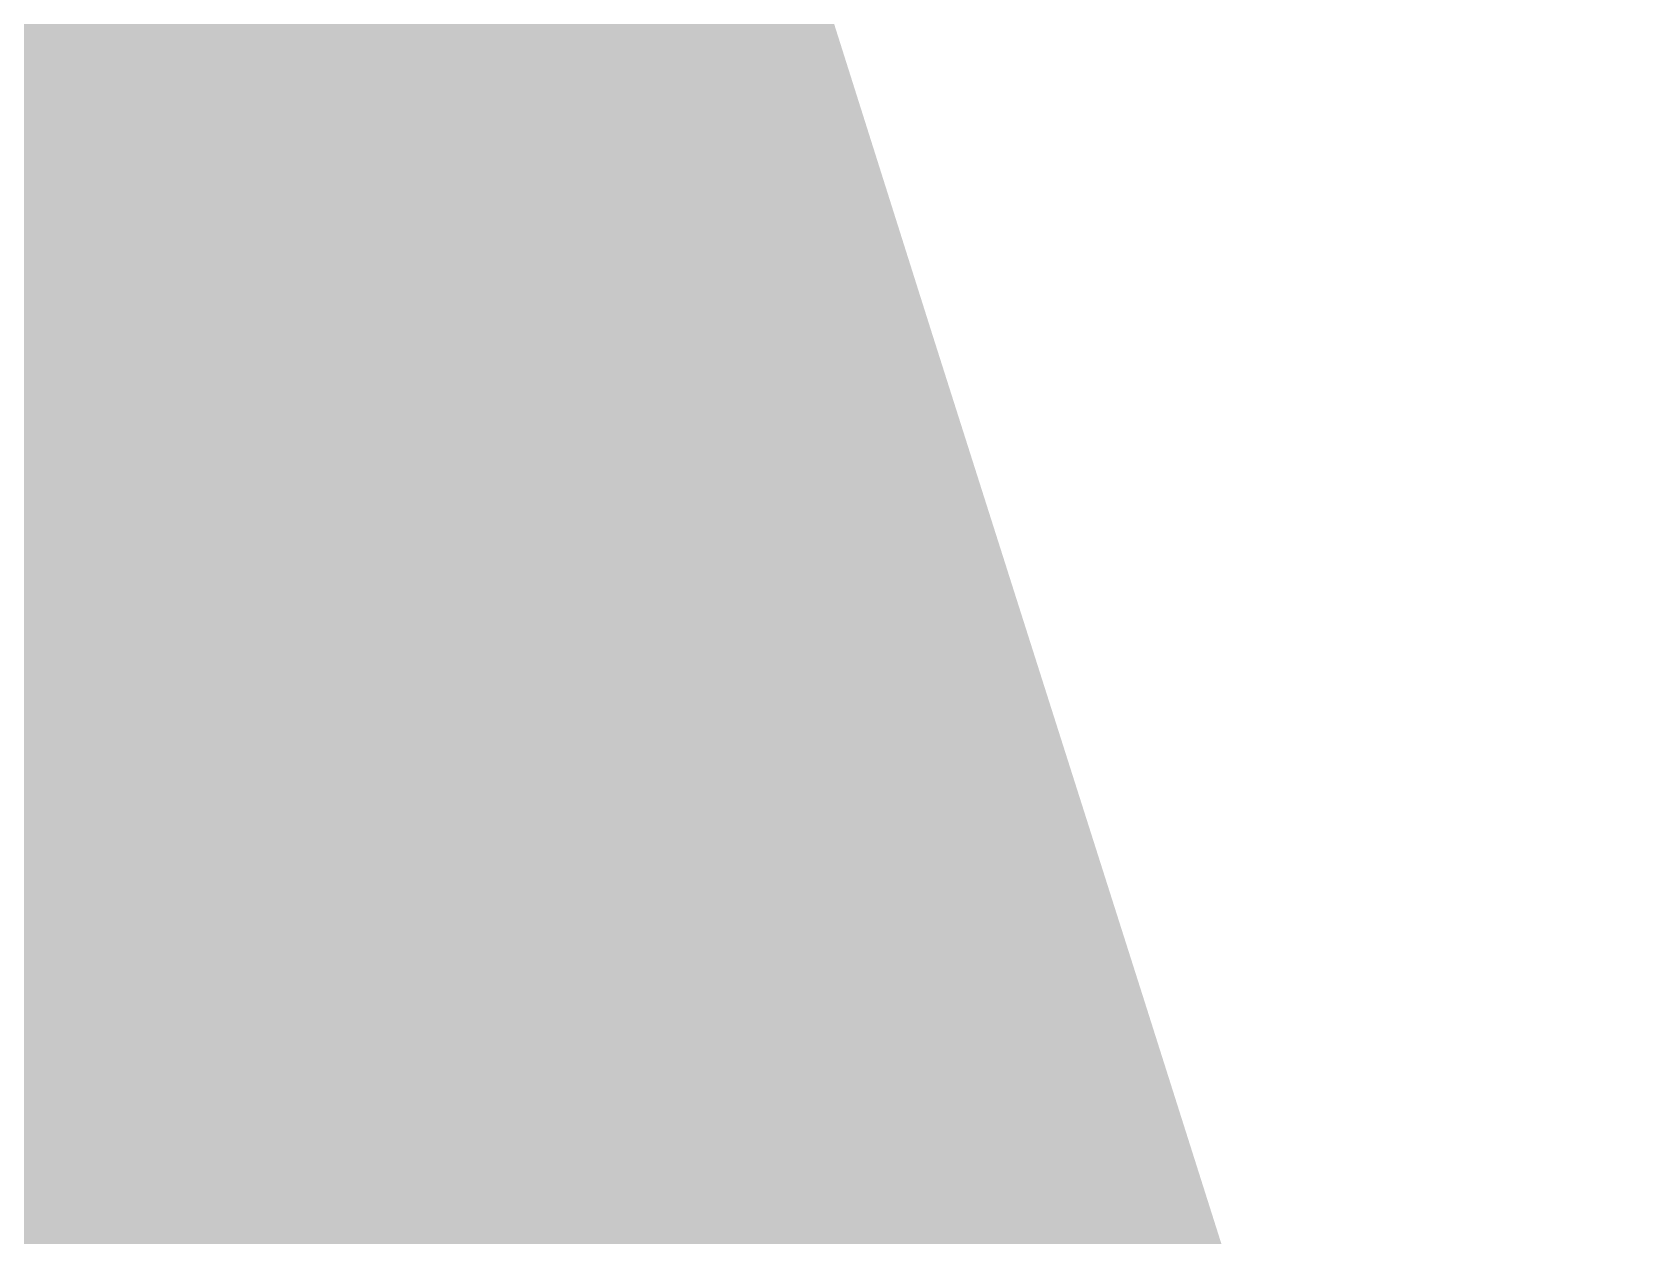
# Model space of a CAD drawing. Header units: inches. Extents: x 96913 to 101138, y 436495 to 440829.
# Drawn here: x 98504.43 to 98528.43, y 440523.16 to 440541.1 of the extents above; entities that cross this region are included whole.
import ezdxf

# ---------------------------------------------------------------- set-up
doc = ezdxf.new("R2010")
doc.units = ezdxf.units.IN
doc.header["$MEASUREMENT"] = 0

msp = doc.modelspace()

# ---------------------------------------------------------------- hatches: boundary and pattern name
msp.add_hatch(color=256).paths.add_polyline_path([(98526.062, 440510.339), (98526.122, 440510.012), (98526.174, 440509.684), (98527.236, 440503.727), (98527.508, 440501.529), (98527.696, 440500.005), (98528.091, 440496.795), (98528.303, 440493.691), (98528.34, 440493.248), (98528.413, 440492.658), (98528.486, 440492.219), (98528.162, 440492.12), (98527.726, 440491.84), (98527.387, 440491.532), (98527.104, 440491.172), (98526.884, 440490.771), (98526.734, 440490.339), (98526.658, 440489.887), (98526.657, 440489.43), (98526.732, 440488.978), (98526.814, 440488.74), (98528.278, 440484.291), (98532.763, 440471.057), (98534.885, 440465.239), (98537.136, 440459.47), (98539.512, 440453.751), (98542.544, 440446.948), (98542.809, 440447.064), (98543.056, 440445.926), (98542.999, 440445.882), (98543.139, 440445.408), (98543.649, 440444.367), (98544.792, 440442.386), (98546.617, 440439.302), (98549.416, 440434.775), (98552.154, 440430.349), (98554.864, 440426.235), (98557.58, 440422.161), (98560.182, 440418.47), (98571.196, 440403.144), (98576.422, 440395.773), (98570.507, 440391.508), (98566.198, 440397.507), (98559.381, 440406.996), (98558.453, 440408.269), (98552.079, 440417.011), (98549.425, 440420.703), (98547.059, 440424.324), (98544.017, 440429.488), (98538.681, 440438.538), (98538.236, 440439.201), (98535.814, 440444.005), (98533.147, 440449.778), (98530.317, 440456.02), (98529.421, 440458.094), (98528.575, 440460.19), (98527.782, 440462.305), (98526.904, 440464.453), (98526.403, 440465.726), (98525.954, 440466.604), (98525.769, 440466.518), (98525.574, 440466.911), (98525.372, 440467.3), (98525.163, 440467.686), (98524.947, 440468.067), (98524.723, 440468.444), (98524.492, 440468.817), (98524.255, 440469.186), (98524.01, 440469.55), (98523.759, 440469.909), (98520.89, 440474.019), (98520.395, 440474.748), (98519.742, 440475.711), (98519.082, 440476.742), (98518.497, 440477.833), (98517.741, 440479.703), (98516.362, 440483.898), (98514.532, 440489.464), (98514.291, 440490.2), (98511.219, 440499.627), (98511.157, 440499.842), (98508.671, 440507.386), (98503.794, 440522.184), (98499.994, 440533.813), (98495.854, 440546.482), (98495.468, 440547.655), (98512.504, 440553.468), (98514.387, 440547.517), (98517.851, 440536.562), (98521.004, 440526.65), (98524.176, 440516.644), (98525.474, 440512.584), (98525.577, 440512.269), (98525.673, 440511.951), (98525.763, 440511.632), (98525.848, 440511.311), (98525.925, 440510.988), (98525.997, 440510.664), (98526.062, 440510.339)], flags=0)

doc.saveas('drawing.dxf')
